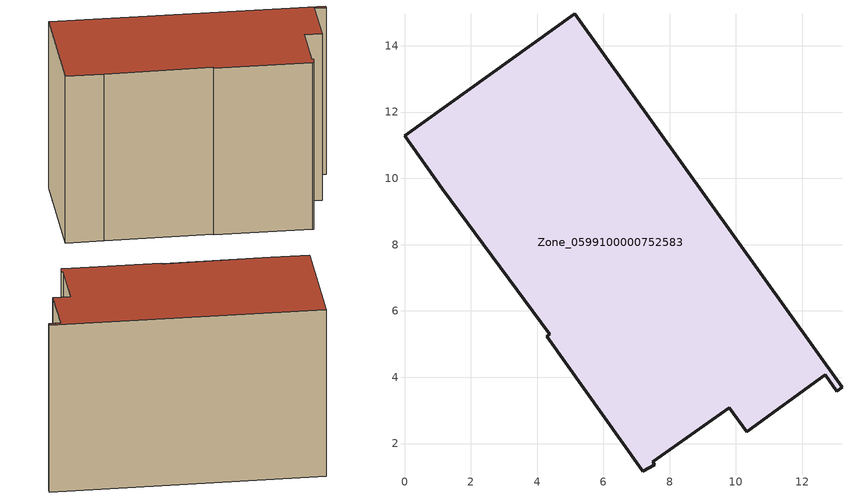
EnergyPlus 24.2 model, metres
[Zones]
Zone_0599100000752583
 floor ground (C_G): 4.3,5.24 4.38,5.29 1.14,9.69 0,11.29 5.14,14.97 13.2,3.7 13.04,3.58 12.69,4.07 10.32,2.35 9.8,3.08 7.49,1.44 7.55,1.36 7.19,1.16 7.16,1.21 z0
 wall outside (C_F): 0,11.29 1.14,9.69 4.38,5.29 4.3,5.24 7.16,1.21 7.19,1.16 7.55,1.36 7.49,1.44 9.8,3.08 10.32,2.35 12.69,4.07 13.04,3.58 13.2,3.7 5.14,14.97 0,11.29 z0:9.16
 roof outside (C_R): 4.38,5.29 4.3,5.24 7.16,1.21 7.19,1.16 7.55,1.36 7.49,1.44 9.8,3.08 10.32,2.35 12.69,4.07 13.04,3.58 13.2,3.7 5.14,14.97 0,11.29 1.14,9.69 z9.16
[BUILDING]
Pand.0599100000752583: North Axis=0; Terrain=City; Loads Convergence Tolerance Value=0.04; Temperature Convergence Tolerance Value=0.4; Solar Distribution=FullExterior; Maximum Number of Warmup Days=25; Minimum Number of Warmup Days=1
[Site:Location]
Rotterdam.The.Hague.AP_ZH_NLD Design_Conditions: Latitude=51.96; Longitude=4.45; Time Zone=1; Elevation=-4.5
[SITE:GROUNDTEMPERATURE:BUILDINGSURFACE]
18, 18, 18, 18, 18, 18, 18, 18, 18, 18, 18, 18
[MATERIAL] Thermal Absorptance=0.9; Solar Absorptance=0.7; Visible Absorptance=0.7
Name | Roughness | Thickness | Conductivity | Density | Specific Heat
G.TC.2006-2014 | MediumSmooth | 0.15 | 0.06 | 540 | 1210
F.TC.2006-2014 | Rough | 0.3 | 0.12 | 1920 | 840
R.TC.2006-2014 | MediumRough | 0.2 | 0.08 | 1500 | 1000
[CONSTRUCTION]
C_G: G.TC.2006-2014
C_F: F.TC.2006-2014
C_R: R.TC.2006-2014
[ZONE]
Zone_0599100000752583: Type=1; Multiplier=1; Ceiling Height=Autocalculate; Volume=Autocalculate; Floor Area=autocalculate; Part of Total Floor Area=Yes
[ZONEINFILTRATION:DESIGNFLOWRATE]
Infil_Zone_0599100000752583: Zone or ZoneList or Space or SpaceList=Zone_0599100000752583; Schedule=AlwaysOn; Design Flow Rate Calculation Method=Flow/Area; Flow Rate per Floor Area=0.0015; Constant Term Coefficient=1; Temperature Term Coefficient=0; Velocity Term Coefficient=0; Velocity Squared Term Coefficient=0
[HVACTEMPLATE:ZONE:IDEALLOADSAIRSYSTEM]
Zone_0599100000752583: Maximum Heating Supply Air Temperature=50; Minimum Cooling Supply Air Temperature=13; Maximum Heating Supply Air Humidity Ratio=0.0156; Minimum Cooling Supply Air Humidity Ratio=0.0077; Heating Limit=NoLimit; Cooling Limit=NoLimit; Dehumidification Control Type=ConstantSensibleHeatRatio; Cooling Sensible Heat Ratio=0.7; Dehumidification Setpoint=60; Humidification Control Type=None; Humidification Setpoint=30; Outdoor Air Method=None; Outdoor Air Flow Rate per Person=0.00944; Outdoor Air Flow Rate per Zone Floor Area=0; Outdoor Air Flow Rate per Zone=0; Demand Controlled Ventilation Type=None; Outdoor Air Economizer Type=NoEconomizer; Heat Recovery Type=None; Sensible Heat Recovery Effectiveness=0.7; Latent Heat Recovery Effectiveness=0.65
[ZONECONTROL:THERMOSTAT]
ThermostatControl_Zone_0599100000752583: Zone or ZoneList=Zone_0599100000752583; Control Type Schedule=DualSetpointControlType; Control 1=Thermostat_Zone_0599100000752583; Temperature Difference Between Cutout And Setpoint=0
[THERMOSTATSETPOINT:DUALSETPOINT]
Thermostat_Zone_0599100000752583: Heating Setpoint Temperature Schedule=HeatingSetpoint_Zone_0599100000752583; Cooling Setpoint Temperature Schedule=CoolingSetpoint_Zone_0599100000752583
[SCHEDULE:COMPACT]
HeatingSetpoint_Zone_0599100000752583: Through: 12/31, For: AllDays, Until: 24:00, 21
CoolingSetpoint_Zone_0599100000752583: Through: 12/31, For: AllDays, Until: 24:00, 24
DualSetpointControlType: Through: 12/31, For: AllDays, Until: 24:00, 4
AlwaysOn: Through: 12/31, For: AllDays, Until: 24:00, 1
